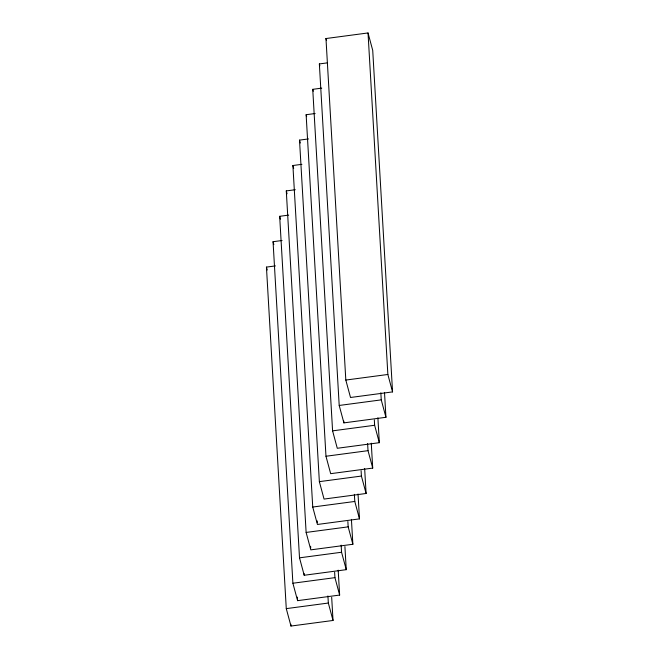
<?xml version="1.0" encoding="UTF-8"?>
<svg xmlns="http://www.w3.org/2000/svg" width="659" height="659" viewBox="0 0 659 659"><rect width="100%" height="100%" fill="white"/><g stroke="black" fill="none" stroke-linecap="round" stroke-linejoin="round"><path stroke-width="0.99" d="M325.974 38.535L368.027 32.95L372.722 50.372L392.558 391.899L350.514 397.484L345.818 380.062L325.974 38.535L326.502 40.471M384.502 392.393L385.943 417.295L343.899 422.88L339.204 405.458L319.36 63.931L327.366 62.869M377.887 417.79L379.329 442.691L337.284 448.277L332.589 430.854L312.745 89.327L321.757 88.125M371.272 443.186L372.714 468.088L330.67 473.673L325.974 456.25L306.13 114.724L315.142 113.521M364.649 468.582L366.099 493.484L324.047 499.069L319.36 481.647L299.516 140.12L308.527 138.917M358.035 493.978L359.484 518.88L317.432 524.465L312.737 507.043L292.901 165.516L301.913 164.322M351.42 519.374L352.87 544.276L310.817 549.861L306.122 532.439L286.286 190.912L295.298 189.718M344.912 546.55L346.255 569.673L304.203 575.258L299.507 557.835L279.671 216.309L288.683 215.114M338.191 570.167L339.64 595.069L297.588 600.654L292.893 583.231L273.057 241.705L282.068 240.51M331.683 597.342L333.026 620.465L290.973 626.05L286.278 608.628L266.442 267.101L275.446 265.906M345.818 380.062L387.863 374.477L392.558 391.899M339.204 405.458L381.248 399.873L385.943 417.295M332.589 430.854L374.633 425.269L379.329 442.691M325.974 456.25L368.019 450.665L372.714 468.088M319.36 481.647L361.404 476.062L366.099 493.484M312.737 507.043L354.789 501.458L359.484 518.88M306.122 532.439L348.174 526.854L352.87 544.276M299.507 557.835L341.56 552.25L346.255 569.673M292.893 583.231L334.945 577.646L339.64 595.069M286.278 608.628L328.33 603.043L333.026 620.465M319.36 63.931L319.887 65.867M312.745 89.327L313.264 91.263M306.13 114.724L306.649 116.659M299.516 140.12L300.298 143.019M292.901 165.516L293.683 168.416M286.286 190.912L287.069 193.812M279.671 216.309L280.454 219.208M273.057 241.705L273.839 244.604M266.442 267.101L267.224 270.001M368.027 32.95L387.863 374.477M380.836 392.756L381.248 399.873M374.328 419.931L374.633 425.269M367.607 443.548L368.019 450.665M361.099 470.724L361.404 476.062M354.377 494.349L354.789 501.458M343.792 421.101L343.899 422.88M347.861 521.516L348.174 526.854M341.148 545.141L341.56 552.25M334.632 572.317L334.945 577.646M327.918 595.934L328.33 603.043M317.226 520.907L317.333 522.686M310.611 546.303L310.719 548.082M304.104 573.478L304.203 575.258M297.382 597.095L297.588 600.654M290.874 624.271L290.973 626.05"/></g></svg>
